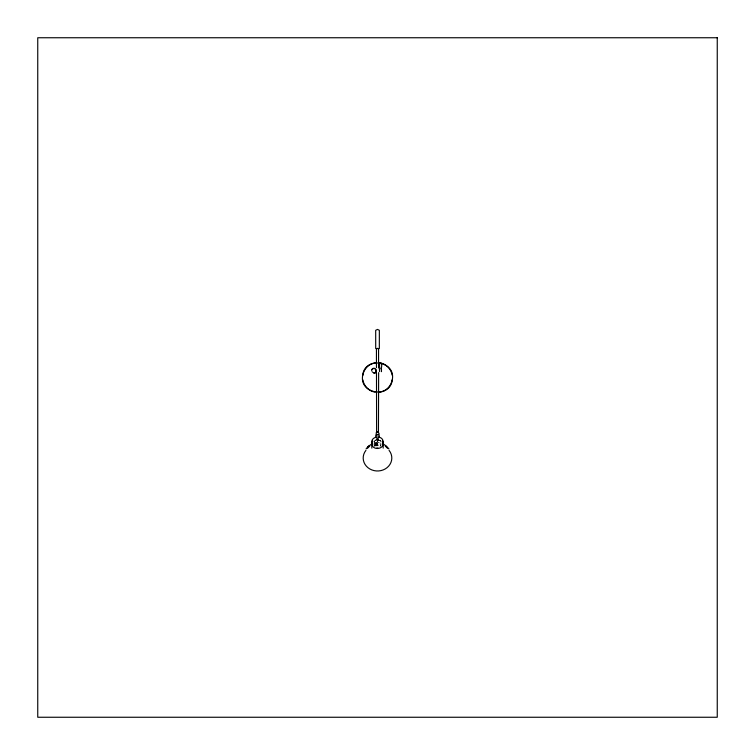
<?xml version="1.0" encoding="UTF-8"?>
<svg xmlns="http://www.w3.org/2000/svg" width="755" height="755" viewBox="0 0 755 755"><rect width="100%" height="100%" fill="white"/><g stroke="black" fill="none" stroke-linecap="round" stroke-linejoin="round"><path stroke-width="0.57" stroke-dasharray="3.77 2.83" d="M376.698 438.702L376.679 439.759L378.444 438.891M378.897 439.561L377.557 440.391L376.141 439.561M376.556 438.891L376.707 440.071L378.246 439.967L378.444 440.929L376.556 440.929L377.217 439.825L380.199 440.354L380.114 443.062L378.397 442.666M376.613 442.666C370.431 443.562 378.095 438.438 377.566 439.778M377.67 441.618L376.981 441.694L377.698 441.599M373.989 445.365L377.5 444.044L381.02 445.365M374.15 445.356L377.5 444.242L380.86 445.356M373.734 444.761L377.5 443.515L381.266 444.761M378.236 438.872L376.811 438.872M375.178 440.344L375.603 440.118A4.388 3.973 0 0 1 377.17 439.712L377.66 439.712M377.368 439.995L378.293 440.071L378.349 438.702M374.102 443.78L377.5 443.27L380.898 443.78M373.885 443.062L381.115 443.062M378.057 438.825L376.943 438.825M374.31 445.78L380.699 445.771M374.159 445.393A14.317 12.977 0 0 1 376.377 445.072L378.623 445.072A14.317 12.977 0 0 1 380.841 445.393M376.632 442.553L378.378 442.553M376.377 445.072L378.623 445.072M380.086 440.514L380.784 441.147M380.454 446.186A4.19 3.803 0 0 1 379.954 446.573M378.321 447.215A4.19 3.803 0 0 1 376.358 447.139M375.018 446.545A4.19 3.803 0 0 1 374.518 446.158M373.772 441.741A4.19 3.803 0 0 1 381.247 441.779"/><path stroke-width="1.13" d="M375.952 372.385L376.49 372.791L376.603 432.521L377.038 432.19M375.952 370.28L375.952 371.649L375.99 369.535M375.999 372.574L375.999 371.394M376.141 437.381C373.904 433.455 381.143 433.455 378.897 437.381M376.443 367.694L376.443 349.121M378.576 349.121L378.548 368.062M379.444 371.583L379.444 369.12M379.331 348.584L379.35 330.294L377.519 329.406L375.688 330.294L375.707 348.584M381.464 369.337L381.435 371.649M381.464 370.648L381.464 371.46M371.819 448.13L371.828 443.223L372.659 440.92M376.33 434.852C377.698 435.239 381.039 434.295 377.774 432.153M378.642 372.63L378.444 432.521L378.01 432.19M362.834 375.178C363.778 368.968 368.968 363.778 375.178 362.834M392.166 379.822C391.222 386.031 386.031 391.222 379.822 392.166M376.452 348.782L377.245 348.376L376.594 348.999M377.802 348.376L378.444 348.999M378.538 348.885L377.793 348.423M366.062 448.961L367.874 446.762M367.525 448.262L369.752 446.073M375.933 372.668L373.848 372.668M368.261 446.384L372.196 443.704M367.562 447.064L368.544 446.101M373.857 373.093L375.197 372.725M374.555 372.998L375.197 372.734M377.273 432.153L376.188 432.681L376.368 435.012M373.857 372.951L374.518 372.866M377.198 432.086L377.849 432.086M379.822 362.834C386.031 363.778 391.222 368.968 392.166 375.178M375.178 392.166C368.968 391.222 363.778 386.031 362.834 379.822M382.813 443.704L386.456 446.101L388.938 448.951M385.258 446.073L387.485 448.262M381.435 369.12L381.464 369.676M382.341 440.92L382.908 442.034M383.115 442.817L383.181 448.14M381.464 371.545L381.464 370.554M380.01 368.874C377.849 360.881 383.351 360.862 381.19 368.865M375.999 370.035L375.952 370.799M389.08 450.386A14.317 12.977 0 0 1 387.079 467.656A14.317 12.977 0 0 1 367.921 467.656A14.317 12.977 0 0 1 365.92 450.386M372.781 372.281A2.161 2.161 0 0 1 372.328 371.932M371.771 370.969A2.161 2.161 0 0 1 371.771 369.846M371.988 369.318A2.161 2.161 0 0 1 373.3 368.317M373.867 368.242A2.161 2.161 0 0 1 375.395 368.874M372.272 369.488A1.831 1.831 0 0 1 372.564 369.11M372.942 368.817A1.831 1.831 0 0 1 373.385 368.638M374.338 368.638A1.831 1.831 0 0 1 374.782 368.817M383.21 442.109C384.814 449.631 371.885 451.009 371.79 443.43C370.186 435.909 383.125 434.531 383.21 442.109M362.721 375.159C358.861 394.063 390.108 399.017 392.279 379.841C396.139 360.937 364.891 355.982 362.721 375.159M717.25 37.75L37.75 37.75L37.75 717.25L717.25 717.25L717.25 37.75"/></g></svg>
